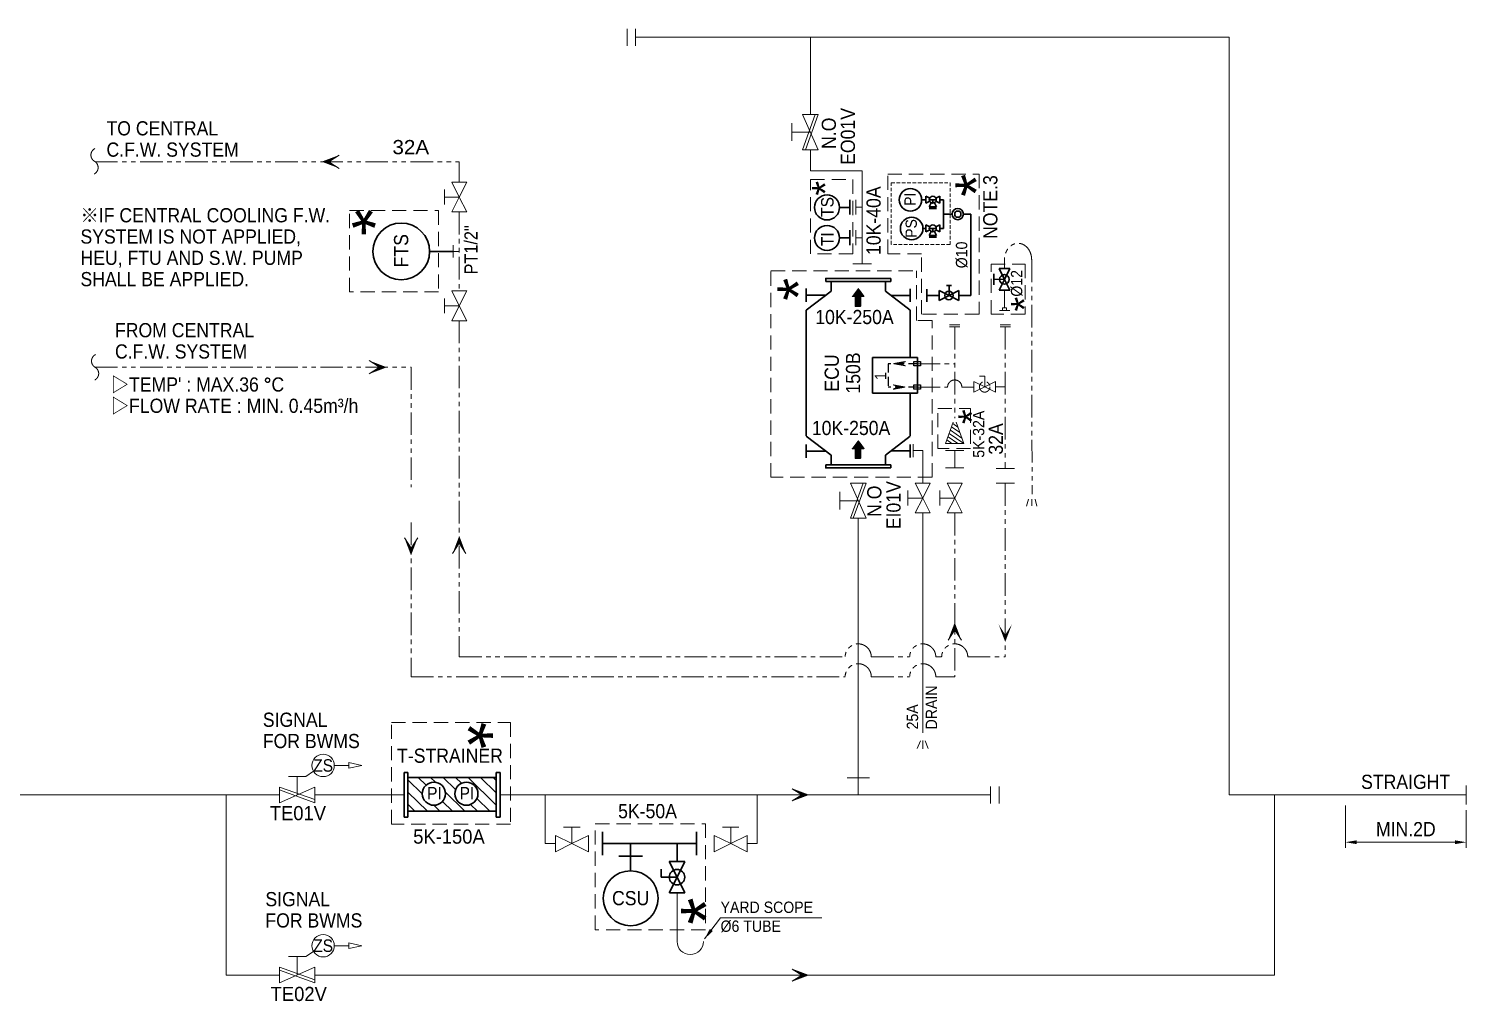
# Model space of a CAD drawing. Extents: x -1315200 to -1014507, y 2616811 to 2674779.
# Drawn here: x -1198006 to -1172680, y 2635671 to 2652801 of the extents above; entities that cross this region are included whole.
import ezdxf

# ---------------------------------------------------------------- set-up
doc = ezdxf.new("R2010")
doc.units = 0
doc.header["$LTSCALE"] = 25
doc.header["$MEASUREMENT"] = 0
doc.header["$PDMODE"] = 3
doc.header["$PDSIZE"] = -7
for name, pattern in [('DASHED', [0.75, 0.5, -0.25]), ('HIDDEN', [0.375, 0.25, -0.125]), ('PHANTOM', [63.5, 31.75, -6.35, 6.35, -6.35, 6.35, -6.35])]:
    doc.linetypes.add(name, pattern=pattern)
doc.layers.get('DEFPOINTS').update_dxf_attribs({"linetype": 'CONTINUOUS'})
doc.layers.add('0.3 Text', color=7, linetype='CONTINUOUS')
for name, color, linetype, lineweight in [('0.4 Maker scope box', 3, 'HIDDEN', 9), ('0.5 Dim', 1, 'CONTINUOUS', 9), ('1.1 Y_Pipe', 7, 'CONTINUOUS', 13), ('1.5 M_Equip', 4, 'CONTINUOUS', 30), ('1.7 Signal', 6, 'ZIGZAG', 9), ('1.8 PRU Cooling', 253, 'PHANTOM', 9), ('1.9 Arrow', 1, 'CONTINUOUS', 9)]:
    doc.layers.add(name, color=color, linetype=linetype, lineweight=lineweight)
doc.styles.add('ARIAL', font='arial.ttf')
doc.styles.get("Standard").update_dxf_attribs({"font": '', "width": 0.95, "height": 250})
doc.styles.get('Standard').set_extended_font_data('Gulim')
doc.linetypes.add('ZIGZAG', pattern='A,0.0001,-0.2,[131,ltypeshp.shx,S=0.2,R=0,X=-0.2,Y=0],-0.4,[131,ltypeshp.shx,S=0.2,R=180,X=0.2,Y=0],-0.2', length=0.8001)
doc.dimstyles.new('TC50', dxfattribs={"dimtxt": 250, "dimasz": 200, "dimexe": 100, "dimexo": 100, "dimgap": 100, "dimtad": 1, "dimtoh": 1, "dimdec": 0, "dimrnd": 0.0005, "dimzin": 9, "dimdsep": 46, "dimtxsty": 'Standard', "dimcen": -3.5, "dimclrd": 1, "dimclre": 1, "dimazin": 2, "dimtfac": 0.6, "dimtdec": 0, "dimtmove": 0, "dimatfit": 3, "dimfxl": 4, "dimtolj": 1, "dimlwd": 15, "dimlwe": 15, "dimarcsym": 0})

# ---------------------------------------------------------------- blocks, each defined once
blk = doc.blocks.new('*D504')
at = {"layer": '0.5 Dim', "color": 1, "linetype": 'ByBlock', "lineweight": 15, "ltscale": 30, "transparency": 16777216}
for p, q in [((-1174810, 2639116), (-1174810, 2638372)), ((-1172680, 2639039), (-1172680, 2638372)), ((-1172880, 2638472), (-1174610, 2638472))]:
    blk.add_line(p, q, dxfattribs=at)
at = {"layer": '0.5 Dim', "color": 1, "linetype": 'Continuous', "ltscale": 30, "transparency": 16777216}
for points in [[(-1174610, 2638505), (-1174610, 2638438), (-1174810, 2638472)], [(-1172880, 2638505), (-1172880, 2638438), (-1172680, 2638472)]]:
    blk.add_solid(points, dxfattribs=at)
at = {"layer": 'DEFPOINTS', "color": 0, "linetype": 'Continuous', "ltscale": 30, "transparency": 16777216}
for p in [(-1174810, 2639216), (-1172680, 2639139), (-1174810, 2638472)]:
    blk.add_point(p, dxfattribs=at)
at = {"layer": '0.5 Dim', "color": 0, "linetype": 'Continuous', "ltscale": 30, "transparency": 16777216, "insert": (-1173745, 2638702), "char_height": 250, "attachment_point": 5}
blk.add_mtext('\\A1;MIN.2D', dxfattribs=at)

msp = doc.modelspace()

# ---------------------------------------------------------------- hatches: boundary and pattern name
at = {"layer": '1.9 Arrow'}
h = msp.add_hatch(color=256, dxfattribs=at)
h.paths.add_polyline_path([(-1192845.2, 2650459.4), (-1192717.6, 2650459.4), (-1192534.2, 2650342)])
h.paths.add_polyline_path([(-1192845.2, 2650459.4), (-1192534.2, 2650576.8), (-1192717.6, 2650459.4)])
at = {"layer": '1.9 Arrow', "ltscale": 30}
h = msp.add_hatch(dxfattribs=at)
h.set_pattern_fill('ANSI31', color=256, scale=0.72, angle=-90, style=0)
h.set_pattern_definition([(315, (-853754.53315, 2382972.52815), (0.063639610307, 0.063639610307), [])])
h.paths.add_polyline_path([(-1183500.3, 2648082.8), (-1183394.4, 2648224), (-1183288.5, 2648082.8), (-1183345, 2648082.8), (-1183345, 2647909.5), (-1183443.8, 2647909.5), (-1183443.8, 2648082.8)])
at = {"layer": '1.9 Arrow'}
h = msp.add_hatch(color=256, dxfattribs=at)
h.paths.add_polyline_path([(-1191697.1, 2646837.7), (-1191824.7, 2646837.7), (-1192008, 2646720.3)])
h.paths.add_polyline_path([(-1191697.1, 2646837.7), (-1192008, 2646955.2), (-1191824.7, 2646837.7)])
h = msp.add_hatch(dxfattribs=at)
h.set_pattern_fill('ANSI31', color=1, scale=2.669713, angle=270, style=0)
h.set_pattern_definition([(225, (-1437270.21545, 1060196.7226), (-0.23597152137, 0.23597152137), [])])
h.paths.add_polyline_path([(-1182765.6, 2646900.9), (-1182558.7, 2646863), (-1182662.2, 2646900.9)])
h.paths.add_polyline_path([(-1182765.6, 2646900.9), (-1182662.2, 2646900.9), (-1182558.7, 2646938.7)])
h = msp.add_hatch(dxfattribs=at)
h.set_pattern_fill('ANSI31', color=1, scale=2.669713, angle=450, style=0)
h.set_pattern_definition([(45, (-1779069.07958, 53823.04148), (0.235971521367, -0.235971521367), [])])
h.paths.add_polyline_path([(-1182568.7, 2646489.9), (-1182775.6, 2646527.8), (-1182672.2, 2646489.9)])
h.paths.add_polyline_path([(-1182568.7, 2646489.9), (-1182672.2, 2646489.9), (-1182775.6, 2646452.1)])
at = {"layer": '1.9 Arrow', "ltscale": 30}
h = msp.add_hatch(dxfattribs=at)
h.set_pattern_fill('ANSI31', color=256, scale=0.72, angle=-90, style=0)
h.set_pattern_definition([(315, (-853754.53315, 2380293.280115), (0.063639610307, 0.063639610307), [])])
h.paths.add_polyline_path([(-1183500.3, 2645403.5), (-1183394.4, 2645544.8), (-1183288.5, 2645403.5), (-1183345, 2645403.5), (-1183345, 2645230.2), (-1183443.8, 2645230.2), (-1183443.8, 2645403.5)])
at = {"layer": '1.9 Arrow'}
h = msp.add_hatch(color=256, dxfattribs=at)
h.paths.add_polyline_path([(-1191270.7, 2643523.3), (-1191270.7, 2643650.9), (-1191153.3, 2643834.3)])
h.paths.add_polyline_path([(-1191270.7, 2643523.3), (-1191388.2, 2643834.3), (-1191270.7, 2643650.9)])
h = msp.add_hatch(color=256, dxfattribs=at)
h.paths.add_polyline_path([(-1190421.4, 2643868.2), (-1190421.4, 2643740.7), (-1190303.9, 2643557.3)])
h.paths.add_polyline_path([(-1190421.4, 2643868.2), (-1190538.8, 2643557.3), (-1190421.4, 2643740.7)])
h = msp.add_hatch(color=256, dxfattribs=at)
h.paths.add_polyline_path([(-1181692.6, 2642343.2), (-1181692.6, 2642215.7), (-1181575.1, 2642032.3)])
h.paths.add_polyline_path([(-1181692.6, 2642343.2), (-1181810, 2642032.3), (-1181692.6, 2642215.7)])
h = msp.add_hatch(color=256, dxfattribs=at)
h.paths.add_polyline_path([(-1180802.2, 2641998.3), (-1180802.2, 2642125.9), (-1180684.8, 2642309.3)])
h.paths.add_polyline_path([(-1180802.2, 2641998.3), (-1180919.7, 2642309.3), (-1180802.2, 2642125.9)])
at = {"layer": '1.9 Arrow', "linetype": 'Continuous', "ltscale": 20}
h = msp.add_hatch(color=1, dxfattribs=at)
h.dxf.hatch_style = 1
h.paths.add_polyline_path([(-1184272.9, 2639305.8), (-1184553.6, 2639199.8), (-1184388.2, 2639305.8), (-1184553.6, 2639411.8)])
h = msp.add_hatch(color=1, dxfattribs=at)
h.dxf.hatch_style = 1
h.paths.add_polyline_path([(-1184272.9, 2636130.8), (-1184553.6, 2636024.8), (-1184388.2, 2636130.8), (-1184553.6, 2636236.8)])

# ---------------------------------------------------------------- linework, layer by layer
at = {"layer": '0.4 Maker scope box', "linetype": 'DASHED', "lineweight": 15, "ltscale": 20}
for p, q in [((-1182365, 2647660.6), (-1182365, 2648538.7)), ((-1182090, 2647660.6), (-1182365, 2647660.6)), ((-1182090, 2644899.5), (-1182090, 2647660.6))]:
    msp.add_line(p, q, dxfattribs=at)
at = {"layer": '0.4 Maker scope box', "linetype": 'DASHED', "lineweight": 15, "ltscale": 20, "elevation": 0}
for points in [[(-1184234.8, 2648835.4), (-1184234.8, 2650144.1), (-1183485.6, 2650144.1), (-1183485.6, 2648835.4)], [(-1182276.3, 2647771.7), (-1182276.3, 2648836.7), (-1182873.3, 2648836.7), (-1182873.3, 2650241.7), (-1181261.3, 2650241.7), (-1181261.3, 2647771.7)], [(-1192353.9, 2648165.1), (-1192353.9, 2649598.9), (-1190784.3, 2649598.9), (-1190784.3, 2648165.1)], [(-1189516.9, 2640580.1), (-1189516.9, 2638791), (-1191617.5, 2638791), (-1191617.5, 2640580.1)], [(-1186085, 2638797.3), (-1186085, 2636930.8), (-1188025, 2636930.8), (-1188025, 2638797.3)]]:
    msp.add_lwpolyline(points, close=True, dxfattribs=at)
at = {"layer": '0.4 Maker scope box', "linetype": 'DASHED', "lineweight": 15, "ltscale": 20}
for points in [[(-1181052.5, 2648656.3), (-1180451.2, 2648656.3), (-1180451.2, 2647771.3), (-1181052.5, 2647771.3)], [(-1181991.2, 2646111.6), (-1181413.3, 2646111.6), (-1181413.3, 2645406.5), (-1181991.2, 2645406.5)]]:
    msp.add_lwpolyline(points, close=True, dxfattribs=at)
at = {"layer": '0.4 Maker scope box', "linetype": 'DASHED', "lineweight": 15, "ltscale": 20, "elevation": 0}
msp.add_lwpolyline([(-1182090, 2644899.5), (-1184934.1, 2644899.5), (-1184931.6, 2648538.7), (-1182365, 2648538.7)], dxfattribs=at)
at = {"layer": '1.1 Y_Pipe', "linetype": 'Continuous', "ltscale": 30}
for p, q in [((-1187464.7, 2652800.8), (-1187464.7, 2652500.8)), ((-1187314.7, 2652800.8), (-1187314.7, 2652500.8)), ((-1187314.7, 2652650.8), (-1176858.8, 2652650.8)), ((-1184234.8, 2651290.2), (-1184234.8, 2652650.8)), ((-1176858.8, 2652650.8), (-1176858.8, 2639305.8)), ((-1184234.8, 2650299.4), (-1184234.8, 2650670.8)), ((-1183323.1, 2650299.4), (-1184234.8, 2650299.4)), ((-1182256.1, 2644271.9), (-1182256.1, 2640395.8)), ((-1183392.3, 2644177), (-1183392.3, 2639305.8)), ((-1183589.8, 2639605.8), (-1183194.8, 2639605.8)), ((-1181060.1, 2639455.8), (-1181060.1, 2639155.8)), ((-1180910.1, 2639455.8), (-1180910.1, 2639155.8)), ((-1206986.5, 2639305.8), (-1193585.9, 2639305.8)), ((-1194525.9, 2639305.8), (-1194525.9, 2636130.8)), ((-1192966.5, 2639305.8), (-1191390.9, 2639305.8)), ((-1189702.3, 2639305.8), (-1181815.1, 2639305.8)), ((-1181815.1, 2639305.8), (-1181060.1, 2639305.8)), ((-1176858.8, 2639305.8), (-1172680.3, 2639305.8)), ((-1176060.2, 2639305.8), (-1176060.2, 2636130.8)), ((-1186584, 2637579.1), (-1186584, 2636725.4)), ((-1194525.9, 2636130.8), (-1193585.9, 2636130.8)), ((-1192966.5, 2636130.8), (-1176060.2, 2636130.8))]:
    msp.add_line(p, q, dxfattribs=at)
at = {"layer": '1.1 Y_Pipe'}
for p, q in [((-1184561, 2650825.6), (-1184561, 2651135.3)), ((-1184097.3, 2651290.2), (-1184372.3, 2651290.2)), ((-1184372.3, 2651290.2), (-1184097.3, 2650670.8)), ((-1184372.3, 2650670.8), (-1184150.4, 2651290.2)), ((-1184322.8, 2650670.8), (-1184097.3, 2651290.2)), ((-1184234.8, 2650980.5), (-1184561, 2650980.5)), ((-1184097.3, 2650670.8), (-1184372.3, 2650670.8)), ((-1183323.1, 2648661.3), (-1183323.1, 2650299.4)), ((-1183432.5, 2649787.3), (-1183432.5, 2649526)), ((-1183432.5, 2649656.7), (-1183323.1, 2649656.7)), ((-1183432.5, 2649250.2), (-1183432.5, 2648989)), ((-1183432.5, 2649119.6), (-1183323.1, 2649119.6)), ((-1183486.7, 2648661.3), (-1183159.5, 2648661.3)), ((-1182424.9, 2645254.6), (-1182424.9, 2645484.6)), ((-1182424.9, 2645369.6), (-1182256.1, 2645369.6)), ((-1182256.1, 2645369.6), (-1182256.1, 2644796.4)), ((-1183254.8, 2644796.4), (-1183529.8, 2644796.4)), ((-1183529.8, 2644796.4), (-1183254.8, 2644177)), ((-1183529.8, 2644177), (-1183307.9, 2644796.4)), ((-1183480.3, 2644177), (-1183254.8, 2644796.4)), ((-1182387.2, 2644796.4), (-1182125, 2644796.4)), ((-1182256.1, 2644534.2), (-1182387.2, 2644796.4)), ((-1182256.1, 2644534.2), (-1182125, 2644796.4)), ((-1181823.7, 2644796.4), (-1181561.4, 2644796.4)), ((-1181692.6, 2644534.2), (-1181823.7, 2644796.4)), ((-1181692.6, 2644534.2), (-1181561.4, 2644796.4)), ((-1183718.5, 2644331.9), (-1183718.5, 2644641.6)), ((-1182518.4, 2644403), (-1182518.4, 2644665.3)), ((-1182256.1, 2644534.2), (-1182518.4, 2644534.2)), ((-1182387.2, 2644271.9), (-1182256.1, 2644534.2)), ((-1182256.1, 2644534.2), (-1182125, 2644271.9)), ((-1181954.8, 2644403), (-1181954.8, 2644665.3)), ((-1181692.6, 2644534.2), (-1181954.8, 2644534.2)), ((-1181823.7, 2644271.9), (-1181692.6, 2644534.2)), ((-1181692.6, 2644534.2), (-1181561.4, 2644271.9)), ((-1183392.3, 2644486.7), (-1183718.5, 2644486.7)), ((-1182125, 2644271.9), (-1182387.2, 2644271.9)), ((-1181561.4, 2644271.9), (-1181823.7, 2644271.9)), ((-1183254.8, 2644177), (-1183529.8, 2644177)), ((-1182297.9, 2640260.3), (-1182353, 2640121.1)), ((-1182256.1, 2640260.8), (-1182256.1, 2640114.3)), ((-1182212.4, 2640260.3), (-1182157.3, 2640121.1)), ((-1193585.9, 2639168.3), (-1193585.9, 2639443.3)), ((-1192966.5, 2639443.3), (-1193585.9, 2639168.3)), ((-1193585.9, 2639443.3), (-1192966.5, 2639221.4)), ((-1193431.1, 2639632), (-1193121.4, 2639632)), ((-1193276.2, 2639305.8), (-1193276.2, 2639632)), ((-1192966.5, 2639168.3), (-1192966.5, 2639443.3)), ((-1172680.3, 2639138.6), (-1172680.3, 2639472.9)), ((-1193585.9, 2639393.8), (-1192966.5, 2639168.3)), ((-1188905, 2638447.2), (-1188905, 2639305.8)), ((-1185171, 2638447.2), (-1185171, 2639305.8)), ((-1188582.3, 2638737.4), (-1188292.1, 2638737.4)), ((-1188437.2, 2638447.2), (-1188437.2, 2638737.4)), ((-1185783.9, 2638737.4), (-1185493.7, 2638737.4)), ((-1185638.8, 2638447.2), (-1185638.8, 2638737.4)), ((-1188727.4, 2638447.2), (-1188905, 2638447.2)), ((-1188727.4, 2638592.3), (-1188727.4, 2638302.1)), ((-1188437.2, 2638447.2), (-1188727.4, 2638592.3)), ((-1188727.4, 2638302.1), (-1188437.2, 2638447.2)), ((-1188437.2, 2638447.2), (-1188437.3, 2638447.2)), ((-1188437.2, 2638447.2), (-1188147, 2638592.3)), ((-1188437.2, 2638447.2), (-1188147, 2638302.1)), ((-1188147, 2638592.3), (-1188147, 2638302.1)), ((-1185929, 2638592.3), (-1185929, 2638302.1)), ((-1185638.8, 2638447.2), (-1185929, 2638592.3)), ((-1185929, 2638302.1), (-1185638.8, 2638447.2)), ((-1185638.8, 2638447.2), (-1185348.6, 2638592.3)), ((-1185638.8, 2638447.2), (-1185638.8, 2638447.2)), ((-1185638.8, 2638447.2), (-1185348.6, 2638302.1)), ((-1185348.6, 2638592.3), (-1185348.6, 2638302.1)), ((-1185348.6, 2638447.2), (-1185171, 2638447.2)), ((-1193431.1, 2636457), (-1193121.4, 2636457)), ((-1193276.2, 2636130.8), (-1193276.2, 2636457)), ((-1193585.9, 2635993.3), (-1193585.9, 2636268.3)), ((-1192966.5, 2636268.3), (-1193585.9, 2635993.3)), ((-1193585.9, 2636268.3), (-1192966.5, 2636046.4)), ((-1193585.9, 2636218.8), (-1192966.5, 2635993.3)), ((-1192966.5, 2635993.3), (-1192966.5, 2636268.3))]:
    msp.add_line(p, q, dxfattribs=at)
at = {"layer": '1.1 Y_Pipe', "color": 0}
for p, q in [((-1193121.4, 2639632), (-1192988.2, 2639722.6)), ((-1193121.4, 2636457), (-1192988.2, 2636547.6))]:
    msp.add_line(p, q, dxfattribs=at)
at = {"layer": '1.1 Y_Pipe', "linetype": 'DASHED', "ltscale": 5, "elevation": 0}
msp.add_lwpolyline([(-1182810.8, 2648999.9), (-1182810.8, 2650088.9), (-1181773.8, 2650088.9), (-1181773.8, 2648999.9)], close=True, dxfattribs=at)
at = {"layer": '1.1 Y_Pipe', "color": 0}
for centre in [(-1192819.2, 2639823.5), (-1192819.2, 2636648.5)]:
    msp.add_circle(centre, 196.8, dxfattribs=at)
at = {"layer": '1.1 Y_Pipe', "linetype": 'Continuous', "ltscale": 30}
msp.add_arc((-1186351, 2636725.4), 233, 180, 0, dxfattribs=at)
at = {"layer": '1.5 M_Equip'}
for p, q in [((-1182133.4, 2649816.1), (-1182204, 2649851.4)), ((-1182204, 2649851.4), (-1182204, 2649726)), ((-1182023.8, 2649816.1), (-1181953.2, 2649851.4)), ((-1181953.2, 2649851.4), (-1181953.2, 2649726)), ((-1183721.8, 2649652.8), (-1183540.2, 2649652.8)), ((-1183540.2, 2649787.3), (-1183540.2, 2649526)), ((-1182275.3, 2649788.7), (-1182204, 2649788.7)), ((-1182133.4, 2649761.3), (-1182204, 2649726)), ((-1182106, 2649733.9), (-1182141.3, 2649663.2)), ((-1182141.3, 2649663.2), (-1182015.9, 2649663.2)), ((-1182015.9, 2649636.9), (-1182141.3, 2649636.9)), ((-1182139.9, 2649788.7), (-1182017.3, 2649788.7)), ((-1182078.6, 2649788.7), (-1182078.6, 2649727.4)), ((-1182051.2, 2649733.9), (-1182015.9, 2649663.2)), ((-1181953.2, 2649726), (-1182023.8, 2649761.3)), ((-1181953.2, 2649788.7), (-1181887.2, 2649788.7)), ((-1181887.2, 2649283.8), (-1181887.2, 2649788.7)), ((-1182133.4, 2649311.2), (-1182204, 2649346.5)), ((-1182204, 2649346.5), (-1182204, 2649221.1)), ((-1182023.8, 2649311.2), (-1181953.2, 2649346.5)), ((-1181953.2, 2649346.5), (-1181953.2, 2649221.1)), ((-1181887.2, 2649535.3), (-1181737.2, 2649535.4)), ((-1181539.2, 2649535.4), (-1181406.3, 2649535.4)), ((-1181406.3, 2648103.1), (-1181406.3, 2649535.4)), ((-1183721.8, 2649115.7), (-1183540.2, 2649115.7)), ((-1183540.2, 2649250.2), (-1183540.2, 2648989)), ((-1182253, 2649283.8), (-1182204, 2649283.8)), ((-1182133.4, 2649256.4), (-1182204, 2649221.1)), ((-1182106, 2649229), (-1182141.3, 2649158.4)), ((-1182141.3, 2649158.4), (-1182015.9, 2649158.4)), ((-1182015.9, 2649132), (-1182141.3, 2649132)), ((-1182139.9, 2649283.8), (-1182017.3, 2649283.8)), ((-1182078.6, 2649283.8), (-1182078.6, 2649222.5)), ((-1182051.2, 2649229), (-1182015.9, 2649158.4)), ((-1181953.2, 2649221.1), (-1182023.8, 2649256.4)), ((-1181953.2, 2649283.8), (-1181887.2, 2649283.8)), ((-1180815.8, 2648386.7), (-1180911.2, 2648577.4)), ((-1180720.4, 2648577.4), (-1180911.2, 2648577.4)), ((-1180815.8, 2648386.7), (-1180720.4, 2648577.4)), ((-1183965.2, 2648347.1), (-1183965.2, 2648399.2)), ((-1182819.3, 2648347.1), (-1183965.2, 2648347.1)), ((-1183960, 2648404.5), (-1182824.6, 2648404.5)), ((-1183871.8, 2648179), (-1183871.8, 2648347.1)), ((-1182912.8, 2648179), (-1182912.8, 2648347.1)), ((-1182819.3, 2648399.2), (-1182819.3, 2648347.1)), ((-1181006, 2648292.4), (-1181004.9, 2648483.1)), ((-1180814.7, 2648386.7), (-1181005.5, 2648387.8)), ((-1180815.8, 2648386.7), (-1180911.2, 2648195.9)), ((-1180816.6, 2648388.3), (-1180816.6, 2648385.1)), ((-1180815.8, 2648386.7), (-1180815.8, 2648386.7)), ((-1180720.4, 2648195.9), (-1180815.8, 2648386.7)), ((-1180815.2, 2648385.6), (-1180815.2, 2648387.7)), ((-1184309.8, 2647993.2), (-1184309.8, 2648223.2)), ((-1183962.9, 2648108.2), (-1184309.8, 2648108.2)), ((-1184306.9, 2647840.9), (-1183871.8, 2648179)), ((-1182477.7, 2647840.9), (-1182912.8, 2648179)), ((-1182815.1, 2648103.1), (-1182479.8, 2648103.1)), ((-1182479.8, 2647988.1), (-1182479.8, 2648218.1)), ((-1182181.3, 2647992.7), (-1182181.3, 2648211.8)), ((-1181967.2, 2648103.1), (-1182181.3, 2648103.1)), ((-1181967.2, 2648190.2), (-1181967.2, 2648016)), ((-1181793, 2648103.1), (-1181967.2, 2648190.2)), ((-1181967.2, 2648016), (-1181793, 2648103.1)), ((-1181836.6, 2648277.3), (-1181749.4, 2648277.3)), ((-1181793, 2648103.1), (-1181793, 2648277.3)), ((-1181793, 2648103.1), (-1181618.8, 2648190.2)), ((-1181793, 2648103.1), (-1181793, 2648103.1)), ((-1181793, 2648103.1), (-1181618.8, 2648016)), ((-1181793, 2648103.1), (-1181793, 2648103.1)), ((-1181618.8, 2648190.2), (-1181618.8, 2648016)), ((-1181618.8, 2648103.1), (-1181406.3, 2648103.1)), ((-1180911.2, 2648195.9), (-1180720.4, 2648195.9)), ((-1184306.9, 2645629.4), (-1184306.9, 2647840.9)), ((-1182477.7, 2647011), (-1182477.7, 2647840.9)), ((-1183139.8, 2647011), (-1183139.8, 2646379.9)), ((-1183139.8, 2647011), (-1182348.1, 2647011)), ((-1182348.1, 2647011), (-1182348.1, 2646379.9)), ((-1183139.8, 2646379.9), (-1182348.1, 2646379.9)), ((-1182477.7, 2645629.4), (-1182477.7, 2646379.9)), ((-1184306.9, 2645627.1), (-1183871.8, 2645289.1)), ((-1182477.7, 2645627.1), (-1182912.8, 2645289.1)), ((-1184309.8, 2645474.8), (-1184309.8, 2645244.8)), ((-1183962.9, 2645359.8), (-1184309.8, 2645359.8)), ((-1183871.8, 2645289.1), (-1183871.8, 2645121)), ((-1182912.8, 2645289.1), (-1182912.8, 2645121)), ((-1182815.1, 2645364.9), (-1182479.8, 2645364.9)), ((-1182479.8, 2645479.9), (-1182479.8, 2645249.9)), ((-1182819.3, 2645121), (-1183965.2, 2645121)), ((-1183965.2, 2645121), (-1183965.2, 2645068.8)), ((-1183960, 2645063.6), (-1182824.6, 2645063.6)), ((-1182819.3, 2645068.8), (-1182819.3, 2645121))]:
    msp.add_line(p, q, dxfattribs=at)
at = {"layer": '1.5 M_Equip', "color": 4}
for p, q in [((-1190530.1, 2648878.8, 0), (-1190943.9, 2648878.8, 0)), ((-1191390.9, 2639700.8), (-1191390.9, 2638910.8)), ((-1191390.9, 2639700.8), (-1191324.9, 2639700.8)), ((-1191324.9, 2639700.8), (-1191324.9, 2638910.8)), ((-1189768.3, 2639700.8), (-1189768.3, 2638910.8)), ((-1189768.3, 2639700.8), (-1189702.3, 2639700.8)), ((-1189702.3, 2639700.8), (-1189702.3, 2638910.8)), ((-1191324.9, 2639612.8), (-1189768.3, 2639612.8)), ((-1191324.9, 2639018.8), (-1189768.3, 2639018.8)), ((-1191390.9, 2638910.8), (-1191324.9, 2638910.8)), ((-1189768.3, 2638910.8), (-1189702.3, 2638910.8)), ((-1187897.9, 2638653.2), (-1187897.9, 2638241.2)), ((-1186239.3, 2638447.2), (-1187897.9, 2638447.2)), ((-1187401.9, 2638447.2), (-1187401.9, 2637968.4)), ((-1186585.1, 2638134.1), (-1186585.1, 2638447.2)), ((-1186239.3, 2638653.2), (-1186239.3, 2638241.2)), ((-1187607.9, 2638225.8), (-1187195.9, 2638225.8)), ((-1186862.6, 2637995.4), (-1186862.6, 2637856.6)), ((-1186446.4, 2638134.1), (-1186723.9, 2638134.1)), ((-1186723.9, 2638134.1), (-1186585.1, 2637856.6)), ((-1186585.1, 2637856.6), (-1186446.4, 2638134.1)), ((-1186585.1, 2637856.6), (-1186862.6, 2637856.6)), ((-1186585.1, 2637856.6), (-1186723.9, 2637579.1)), ((-1186585.1, 2637856.6), (-1186446.4, 2637579.1)), ((-1186718.6, 2637579.1), (-1186449.3, 2637579.1))]:
    msp.add_line(p, q, dxfattribs=at)
at = {"layer": '1.5 M_Equip', "color": 1, "linetype": 'HIDDEN', "lineweight": 25, "ltscale": 25}
for p, q in [((-1182862.2, 2646900.9), (-1182862.2, 2646489.9)), ((-1182348.1, 2646900.9), (-1182862.2, 2646900.9)), ((-1182348.1, 2646489.9), (-1182862.2, 2646489.9))]:
    msp.add_line(p, q, dxfattribs=at)
at = {"layer": '1.5 M_Equip', "color": 4, "lineweight": 9}
for p, q in [((-1191324.9, 2639572.7), (-1191071.9, 2639323.7)), ((-1191145.7, 2639612.8), (-1191006.8, 2639476.1)), ((-1190925.7, 2639612.8), (-1190840, 2639528.4)), ((-1190705.7, 2639612.8), (-1190487.2, 2639397.7)), ((-1190485.7, 2639612.8), (-1190382.5, 2639511.3)), ((-1190265.7, 2639612.8), (-1189768.3, 2639123.3)), ((-1190045.7, 2639612.8), (-1189768.3, 2639339.8)), ((-1189825.7, 2639612.8), (-1189768.3, 2639556.3)), ((-1191324.9, 2639356.2), (-1190982, 2639018.8)), ((-1190716.8, 2639190.7), (-1190542, 2639018.8)), ((-1190667.1, 2639358.3), (-1190322, 2639018.8)), ((-1190110.4, 2639243.5), (-1189882, 2639018.8)), ((-1191324.9, 2639139.7), (-1191202, 2639018.8)), ((-1190868.1, 2639123.1), (-1190762, 2639018.8)), ((-1190222.3, 2639137.1), (-1190102, 2639018.8))]:
    msp.add_line(p, q, dxfattribs=at)
at = {"layer": '1.5 M_Equip', "color": 1, "linetype": 'HIDDEN', "lineweight": 25, "ltscale": 25, "elevation": 0}
for points in [[(-1182297.9, 2646937), (-1182297.9, 2646864.7), (-1182415.1, 2646864.7), (-1182415.1, 2646937)], [(-1182297.9, 2646526.1), (-1182297.9, 2646453.8), (-1182415.1, 2646453.8), (-1182415.1, 2646526.1)]]:
    msp.add_lwpolyline(points, close=True, dxfattribs=at)
at = {"layer": '1.5 M_Equip'}
for centre, radius in [((-1183942.1, 2649652.8), 220.3), ((-1182473.6, 2649788.7), 198.3), ((-1182078.6, 2649788.7), 61.3), ((-1181638.2, 2649535.4), 99), ((-1181638.2, 2649535.4), 55), ((-1183942.1, 2649115.7), 220.3), ((-1182451.3, 2649283.8), 198.3), ((-1182078.6, 2649283.8), 61.3), ((-1180816.6, 2648385.1), 84.7), ((-1181793.4, 2648103.3), 75.1)]:
    msp.add_circle(centre, radius, dxfattribs=at)
at = {"layer": '1.5 M_Equip', "color": 4}
for centre, radius in [((-1191443.8, 2648878.8, 0), 499.9), ((-1190868.3, 2639326.8), 203.6), ((-1190296.3, 2639326.8), 203.6), ((-1187401.9, 2637484.9), 483.5), ((-1186585.1, 2637856.6), 135.4)]:
    msp.add_circle(centre, radius, dxfattribs=at)
at = {"layer": '1.5 M_Equip'}
for centre, start, end in [((-1183960, 2648399.2), 90, 180), ((-1182824.6, 2648399.2), 0, 90), ((-1183960, 2645068.8), 180, 270), ((-1182824.6, 2645068.8), 270, 0)]:
    msp.add_arc(centre, 5.22, start, end, dxfattribs=at)
at = {"layer": '1.7 Signal', "linetype": 'ZIGZAG', "ltscale": 10}
for p, q in [((-1192622.4, 2639823.5), (-1192366.1, 2639823.5)), ((-1192622.4, 2636648.5), (-1192366.1, 2636648.5))]:
    msp.add_line(p, q, dxfattribs=at)
at = {"layer": '1.8 PRU Cooling', "linetype": 'PHANTOM', "ltscale": 0.5}
for p, q in [((-1196836.9, 2650459.4, 0), (-1190421.4, 2650459.4, 0)), ((-1190421.4, 2650459.4, 0), (-1190421.4, 2650099, 0)), ((-1190552.5, 2650099, 0), (-1190290.3, 2650099, 0)), ((-1190421.4, 2649836.7, 0), (-1190552.5, 2650099, 0)), ((-1190421.4, 2649836.7, 0), (-1190290.3, 2650099, 0)), ((-1190683.6, 2649705.6, 0), (-1190683.6, 2649967.9, 0)), ((-1190421.4, 2649836.7, 0), (-1190683.6, 2649836.7, 0)), ((-1190552.5, 2649574.5, 0), (-1190421.4, 2649836.7, 0)), ((-1190421.4, 2649836.7, 0), (-1190290.3, 2649574.5, 0)), ((-1190290.3, 2649574.5, 0), (-1190552.5, 2649574.5, 0)), ((-1190421.4, 2649574.5, 0), (-1190421.4, 2648183, 0)), ((-1190530.1, 2648987.8, 0), (-1190530.1, 2648769.7, 0)), ((-1190421.4, 2648878.8, 0), (-1190530.1, 2648878.8, 0)), ((-1180815.8, 2648577.4), (-1180815.8, 2648731.3)), ((-1180336.6, 2648731.8), (-1180329.7, 2644605)), ((-1190683.6, 2647789.6, 0), (-1190683.6, 2648051.9, 0)), ((-1190552.5, 2648183, 0), (-1190290.3, 2648183, 0)), ((-1190421.4, 2647920.8, 0), (-1190552.5, 2648183, 0)), ((-1190421.4, 2647920.8, 0), (-1190290.3, 2648183, 0)), ((-1180815.1, 2647887.5), (-1180815.1, 2648195.9)), ((-1190421.4, 2647920.8, 0), (-1190683.6, 2647920.8, 0)), ((-1190552.5, 2647658.5, 0), (-1190421.4, 2647920.8, 0)), ((-1190421.4, 2647920.8, 0), (-1190290.3, 2647658.5, 0)), ((-1180721.1, 2647836.3), (-1180904.8, 2647836.3)), ((-1180852.9, 2647887.5), (-1180777.2, 2647887.5)), ((-1180852.9, 2647887.5), (-1180852.9, 2647836.3)), ((-1180777.2, 2647887.5), (-1180777.2, 2647836.3)), ((-1190290.3, 2647658.5, 0), (-1190552.5, 2647658.5, 0)), ((-1190421.4, 2647658.5, 0), (-1190421.4, 2641735.8, 0)), ((-1181600.7, 2647583.9), (-1181784.4, 2647583.9)), ((-1181600.7, 2647549.5), (-1181784.4, 2647549.5)), ((-1181692.5, 2647549.5), (-1181692.6, 2645940.9)), ((-1180710.4, 2647583.9), (-1180894.1, 2647583.9)), ((-1180710.4, 2647549.5), (-1180894.1, 2647549.5)), ((-1180802.2, 2647549.5), (-1180802.2, 2645056.7)), ((-1196836.9, 2646837.7, 0), (-1191270.7, 2646837.7, 0)), ((-1191270.7, 2646837.7, 0), (-1191270.7, 2644723.1, 0)), ((-1182348.1, 2646900.9), (-1181692.6, 2646900.9)), ((-1181164.1, 2646492.7), (-1181353.4, 2646587.4)), ((-1181353.4, 2646398.1), (-1181353.4, 2646581.8)), ((-1181257.5, 2646682.2), (-1181162.9, 2646682.2)), ((-1181164.1, 2646492.7), (-1180974.8, 2646587.4)), ((-1181162.9, 2646492.9), (-1181162.9, 2646682.2)), ((-1180974.8, 2646587.4), (-1180974.8, 2646398.1)), ((-1182348.1, 2646489.9), (-1181817.4, 2646489.9)), ((-1181567.7, 2646489.9), (-1181353.4, 2646489.9)), ((-1181164.1, 2646492.7), (-1181353.4, 2646398.1)), ((-1180974.8, 2646398.1), (-1181164.1, 2646492.7)), ((-1180974.8, 2646492.7), (-1180802.2, 2646492.7)), ((-1181853.5, 2645494.7), (-1181692.6, 2645940.9)), ((-1181601.2, 2645687.6), (-1181747.1, 2645789.7)), ((-1181636.3, 2645785), (-1181726.2, 2645847.8)), ((-1181531.6, 2645494.7), (-1181692.6, 2645940.9)), ((-1181741.9, 2645494.7), (-1181831, 2645557.1)), ((-1181637.7, 2645494.7), (-1181810.1, 2645615.2)), ((-1181533.6, 2645494.7), (-1181789.1, 2645673.4)), ((-1181566.1, 2645590.2), (-1181768.1, 2645731.5)), ((-1181853.5, 2645494.7), (-1181531.6, 2645494.7)), ((-1181853.5, 2645370.5), (-1181531.6, 2645370.5)), ((-1181692.6, 2645370.5), (-1181692.6, 2645063.9)), ((-1181853.5, 2645063.9), (-1181531.6, 2645063.9)), ((-1180963.2, 2645056.7), (-1180641.3, 2645056.7)), ((-1180963.2, 2644796.4), (-1180641.3, 2644796.4)), ((-1180802.2, 2644796.4), (-1180802.2, 2641735.8)), ((-1180393.4, 2644516.4, 0), (-1180427, 2644393.4, 0)), ((-1180334.2, 2644516.4, 0), (-1180334.2, 2644395.1, 0)), ((-1180275.9, 2644516.4, 0), (-1180243.1, 2644393.2, 0)), ((-1181692.6, 2644271.9), (-1181692.6, 2641385.8)), ((-1191270.7, 2644103.7, 0), (-1191270.7, 2641385.8, 0)), ((-1190421.4, 2641735.8), (-1183622.3, 2641735.8)), ((-1183162.3, 2641735.8), (-1182486.1, 2641735.8)), ((-1182026.1, 2641735.8), (-1181922.6, 2641735.8)), ((-1181462.6, 2641735.8), (-1180802.2, 2641735.8)), ((-1191270.7, 2641385.8, 0), (-1183622.3, 2641385.8, 0)), ((-1183162.3, 2641385.8), (-1182486.1, 2641385.8)), ((-1182026.1, 2641385.8), (-1181692.6, 2641385.8))]:
    msp.add_line(p, q, dxfattribs=at)
msp.add_circle((-1181164.1, 2646492.7), 92.3, dxfattribs=at)
for centre, radius, start, end in [((-1196783, 2650576.2, 0), 127.4, 117.05625, 239.75545), ((-1196911.4, 2650356, 0), 127.4, 297.05625, 59.75545), ((-1196772.7, 2646947.8, 0), 127.4, 117.05625, 239.75545), ((-1196901.1, 2646727.6, 0), 127.4, 297.05625, 59.75545), ((-1181692.6, 2646489.9), 124.8, 359.99962, 179.99959), ((-1183392.3, 2641735.8), 230, 0, 180), ((-1182256.1, 2641735.8), 230, 0, 180), ((-1181692.6, 2641735.8), 230, 0, 180), ((-1183392.3, 2641385.8), 230, 0, 180), ((-1182256.1, 2641385.8), 230, 0, 180)]:
    msp.add_arc(centre, radius, start, end, dxfattribs=at)
msp.add_ellipse((-1180576.2, 2648731), major_axis=(-0.9, 290.8), ratio=0.8238077, start_param=-1.5743971, end_param=1.5671955, dxfattribs=at)
at = {"layer": '1.9 Arrow'}
for p, q in [((-1192534.2, 2650576.8, 0), (-1192717.6, 2650459.4, 0)), ((-1192534.2, 2650342, 0), (-1192717.6, 2650459.4, 0)), ((-1192008, 2646955.2, 0), (-1191824.7, 2646837.7, 0)), ((-1192008, 2646720.3, 0), (-1191824.7, 2646837.7, 0)), ((-1191388.2, 2643834.3, 0), (-1191270.7, 2643650.9, 0)), ((-1191153.3, 2643834.3, 0), (-1191270.7, 2643650.9, 0)), ((-1190538.8, 2643557.3, 0), (-1190421.4, 2643740.7, 0)), ((-1190303.9, 2643557.3, 0), (-1190421.4, 2643740.7, 0)), ((-1181810, 2642032.3), (-1181692.6, 2642215.7)), ((-1181575.1, 2642032.3), (-1181692.6, 2642215.7)), ((-1192366.1, 2639873.5), (-1192366.1, 2639773.4)), ((-1192139.1, 2639823.5), (-1192366.1, 2639873.5)), ((-1192366.1, 2639773.4), (-1192139.1, 2639823.5)), ((-1192366.1, 2636698.5), (-1192366.1, 2636598.4)), ((-1192139.1, 2636648.5), (-1192366.1, 2636698.5)), ((-1192366.1, 2636598.4), (-1192139.1, 2636648.5))]:
    msp.add_line(p, q, dxfattribs=at)
at = {"layer": '1.9 Arrow', "color": 1}
for p, q in [((-1182765.6, 2646900.9), (-1182558.7, 2646938.7)), ((-1182765.6, 2646900.9), (-1182558.7, 2646863)), ((-1182558.7, 2646938.7), (-1182662.2, 2646900.9)), ((-1182558.7, 2646863), (-1182662.2, 2646900.9)), ((-1182568.7, 2646489.9), (-1182775.6, 2646527.8)), ((-1182568.7, 2646489.9), (-1182775.6, 2646452.1)), ((-1182775.6, 2646452.1), (-1182672.2, 2646489.9))]:
    msp.add_line(p, q, dxfattribs=at)
at = {"layer": '1.9 Arrow', "color": 1, "linetype": 'Continuous', "ltscale": 20, "elevation": 0}
msp.add_lwpolyline([(-1184388.2, 2639305.8), (-1184553.6, 2639199.8), (-1184272.9, 2639305.8), (-1184553.6, 2639411.8)], close=True, dxfattribs=at)
at = {"layer": '1.9 Arrow', "color": 1, "linetype": 'Continuous', "ltscale": 20}
msp.add_lwpolyline([(-1184388.2, 2636130.8), (-1184553.6, 2636024.8), (-1184272.9, 2636130.8), (-1184553.6, 2636236.8)], close=True, dxfattribs=at)

# ---------------------------------------------------------------- texts
at = {"layer": '0.3 Text', "linetype": 'Continuous', "width": 0.95}
for s, height, p in [('EO01V', 250, (-1183450.5, 2650403.4)), ('N.O', 250, (-1183785.5, 2650683.4)), ('10K-40A', 250, (-1182997.2, 2648815.1)), ('5K-32A', 200, (-1181171.1, 2645244.1)), ('EI01V', 250, (-1182645.7, 2643985.1))]:
    msp.add_text(s, height=height, rotation=90, dxfattribs=at).set_placement(p)
at = {"layer": '0.3 Text'}
for s, width, p in [('32A', 1.109649, (-1191598.2, 2650591.3)), ('STRAIGHT', 0.95, (-1174533.4, 2639410.6)), ('TE01V', 0.99, (-1193758.6, 2638859.1)), ('5K-150A', 0.99, (-1191232.6, 2638446.2)), ('TE02V', 0.99, (-1193743.6, 2635674.1))]:
    msp.add_text(s, height=250, dxfattribs=dict(at, width=width)).set_placement(p)
at = {"layer": '0.3 Text', "color": 3, "linetype": 'Continuous', "width": 0.95}
msp.add_text('NOTE.3', height=250, rotation=90, dxfattribs=at).set_placement((-1180940.9, 2649098.7))
at = {"layer": '0.3 Text', "width": 0.95}
for s, height, p in [('PT1/2"', 230.47, (-1190099.9, 2648473.1)), ('Ø10', 200, (-1181471.3, 2648582)), ('Ø12', 200, (-1180502.2, 2648081.2))]:
    msp.add_text(s, height=height, rotation=90, dxfattribs=at).set_placement(p)
at = {"layer": '0.3 Text', "linetype": 'Continuous', "width": 0.95}
for s, p in [('10K-250A', (-1184149.3, 2647598.2)), ('10K-250A', (-1184209.3, 2645643.7)), ('5K-50A', (-1187622.4, 2638894.1))]:
    msp.add_text(s, height=250, dxfattribs=at).set_placement(p)
at = {"layer": '0.3 Text', "linetype": 'Continuous', "char_height": 250, "attachment_point": 5, "line_spacing_factor": 0.9}
for s, insert in [('\\pxql;TO CENTRAL \\PC.F.W. SYSTEM', (-1193391.7, 2650857.8, 0)), ('\\pxql;FROM CENTRAL \\PC.F.W. SYSTEM', (-1193241.7, 2647302.1, 0))]:
    msp.add_mtext_dynamic_manual_height_columns(s, width=6489.913, gutter_width=1000, heights=[0], dxfattribs=dict(at, insert=insert))
at = {"layer": '0.3 Text', "attachment_point": 5, "rotation": 90}
for s, insert, char_height in [('TS', (-1183935.5, 2649662.2), 220), ('PI', (-1182480.1, 2649797.2), 198), ('PS', (-1182457.5, 2649283.4), 198), ('TI', (-1183935.5, 2649093.2), 220)]:
    msp.add_mtext(s, dxfattribs=dict(at, insert=insert, char_height=char_height))
at = {"layer": '0.3 Text', "color": 152, "true_color": 0x2776bb, "insert": (-1194650.9, 2648951.5, 0), "char_height": 250, "width": 4888.249, "attachment_point": 5, "rotation": 359.99989, "line_spacing_factor": 0.9}
msp.add_mtext('\\pxql;※IF CENTRAL COOLING F.W. SYSTEM IS NOT APPLIED,\\PHEU, FTU AND S.W. PUMP SHALL BE APPLIED.', dxfattribs=at)
at = {"layer": '0.3 Text', "linetype": 'Continuous', "char_height": 250, "attachment_point": 5, "rotation": 90, "line_spacing_factor": 0.9}
for s, insert, width in [('\\pxqc;FTS ', (-1191444.1, 2648890.7, 0), 1301.802), ('ECU \\P150B ', (-1183669.5, 2646737), 1495.764), ('32A', (-1180966.7, 2645575.2), 1037.003), ('N.O', (-1183107.5, 2644477.8), 1301.802)]:
    msp.add_mtext(s, dxfattribs=dict(at, insert=insert, width=width))
at = {"layer": '0.3 Text', "linetype": 'Continuous', "char_height": 250, "attachment_point": 5, "line_spacing_factor": 0.9}
for s, insert, width in [("\\pxql;▷TEMP' : MAX.36 {\\fISOCPEUR|b0|i0|c0|p34;%%D}C{\\fISOCPEUR|b0|i0|c0|p34;\\P}▷FLOW RATE : MIN. 0.45m³/h", (-1193317.8, 2646331.5, 0), 6489.913), ('\\pxql;\\PT-STRAINER', (-1190865.9, 2640181.3), 1301.802), ('\\pxqc;CSU ', (-1187401.9, 2637484.9), 1301.802)]:
    msp.add_mtext(s, dxfattribs=dict(at, insert=insert, width=width))
at = {"layer": '0.3 Text', "insert": (-1183000, 2646683.3), "char_height": 200, "width": 631.105, "attachment_point": 5, "rotation": 90, "line_spacing_factor": 0.9}
msp.add_mtext('\\pxqc;1', dxfattribs=at)
at = {"layer": '0.3 Text', "insert": (-1182536.7, 2640459.1), "char_height": 200, "attachment_point": 1, "rotation": 90}
msp.add_mtext_dynamic_manual_height_columns('25A\\PDRAIN', width=3714.7, gutter_width=1000, heights=[0], dxfattribs=at)
at = {"layer": '0.3 Text', "color": 3, "char_height": 250, "width": 3089.316, "attachment_point": 5, "line_spacing_factor": 0.9}
for insert in [(-1192337.4, 2640439.9), (-1192292.4, 2637279.9)]:
    msp.add_mtext('\\pxql;SIGNAL\\PFOR BWMS', dxfattribs=dict(at, insert=insert))
at = {"layer": '0.3 Text', "char_height": 220, "width": 219.124, "attachment_point": 5, "line_spacing_factor": 0.9}
for insert in [(-1192819.8, 2639822.6), (-1192819.8, 2636647.6)]:
    msp.add_mtext('\\pxqc;ZS', dxfattribs=dict(at, insert=insert))
at = {"layer": '0.3 Text', "char_height": 220, "attachment_point": 5}
for insert in [(-1190858.5, 2639334.3), (-1190286.5, 2639334.3)]:
    msp.add_mtext('PI', dxfattribs=dict(at, insert=insert))
at = {"layer": '0.3 Text', "insert": (-1184117.8, 2636885, 0), "char_height": 200, "attachment_point": 9}
msp.add_mtext_dynamic_manual_height_columns('\\pxql;YARD SCOPE\\PØ6 TUBE', width=1700.006, gutter_width=1000, heights=[0], dxfattribs=at)
at = {"layer": '0.4 Maker scope box', "linetype": 'DASHED', "lineweight": 15, "ltscale": 20, "style": 'ARIAL'}
for height, rotation, p in [(475.2, 90, (-1183734, 2649862.4)), (739.2, 90, (-1180941.3, 2649841.4)), (739.2, 90, (-1184075.5, 2648010.7)), (475.2, 90, (-1180227.2, 2647821.3)), (475.2, 90, (-1181151.9, 2645837.1)), (880, 270, (-1190706.2, 2640590.8))]:
    msp.add_text('*', height=height, rotation=rotation, dxfattribs=at).set_placement(p)
at = {"layer": '0.4 Maker scope box', "style": 'ARIAL'}
for height, rotation, p in [(844.8, 180, (-1191871.6, 2650024.4, 0)), (880, 90, (-1185633.9, 2637018.6))]:
    msp.add_text('*', height=height, rotation=rotation, dxfattribs=at).set_placement(p)

# ---------------------------------------------------------------- dimensions: what is measured, and where the dimension line sits
at = {"layer": '0.5 Dim', "color": 0, "linetype": 'Continuous', "ltscale": 30}
dim = msp.add_linear_dim(base=(-1174810.3, 2638471.7), p1=(-1172680.3, 2639138.6), p2=(-1174810.3, 2639215.8), text='MIN.2D', dimstyle='TC50', override={"dimtoh": 0, "dimarcsym": 1}, dxfattribs=at)
dim.commit()
dim.dimension.update_dxf_attribs({"geometry": '*D504', "text_midpoint": (-1173745.3, 2638701.6)})

# ---------------------------------------------------------------- leaders
at = {"layer": '0.5 Dim', "color": 3}
msp.add_leader([(-1186101, 2636767.2), (-1185817.8, 2637137.2), (-1184034.4, 2637137.2)], dimstyle='TC50', override={"dimgap": 100, "dimtad": 0, "dimarcsym": 1}, dxfattribs=at)

doc.saveas('drawing.dxf')
